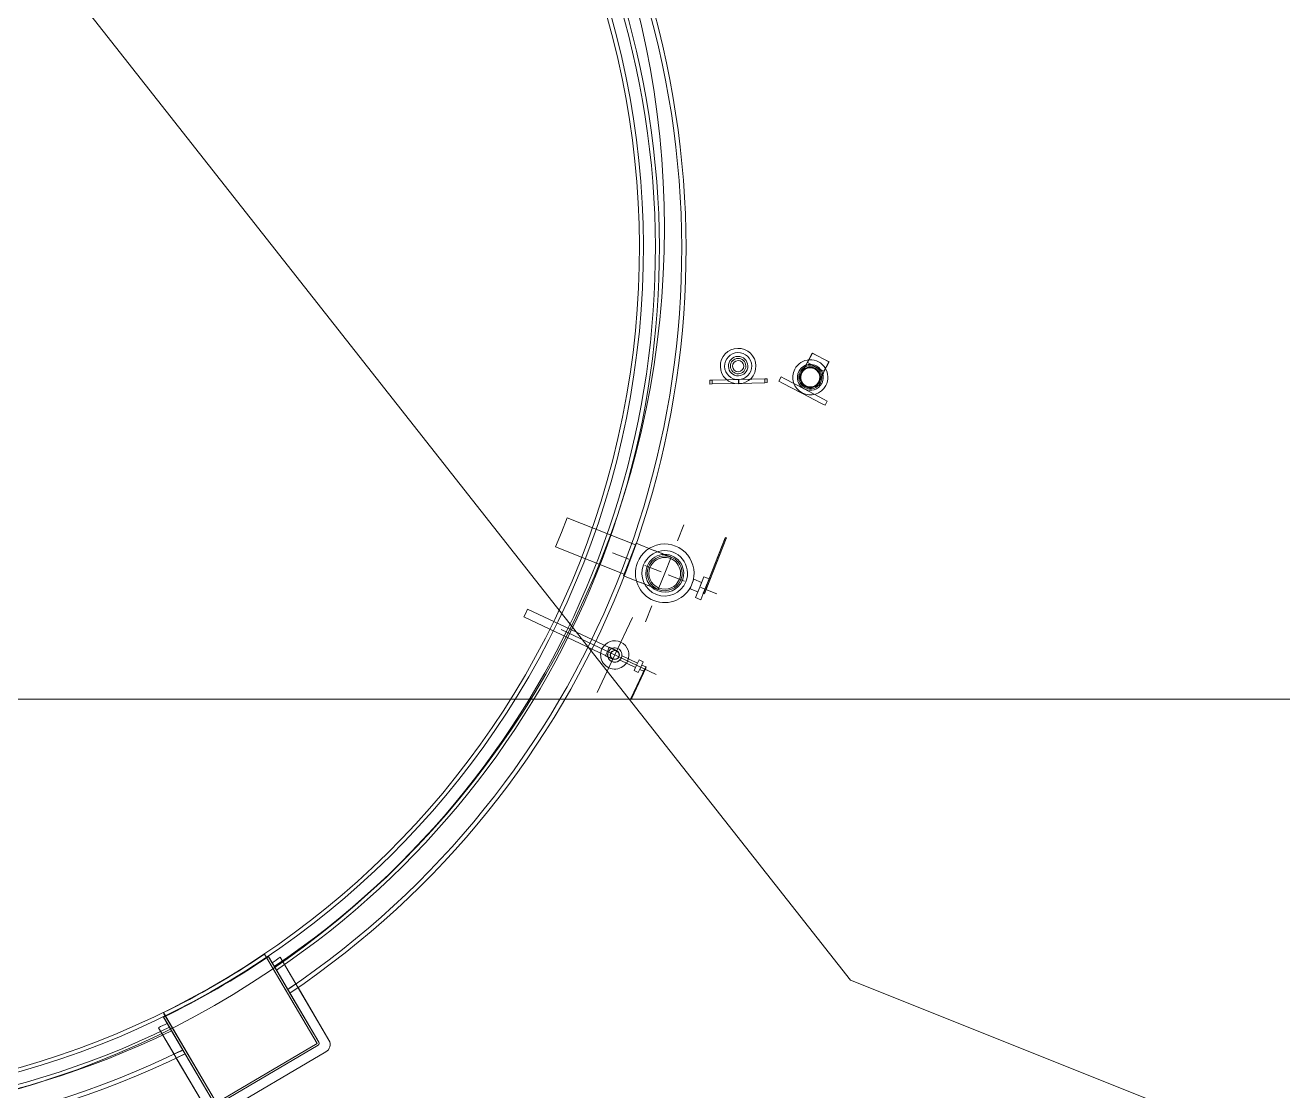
# Model space of a CAD drawing. Header units: metres. Extents: x -207 to 292, y -187 to 169.
# Drawn here: x -72.85 to -65.63, y 16.67 to 22.79 of the extents above; entities that cross this region are included whole.
import ezdxf

# ---------------------------------------------------------------- set-up
doc = ezdxf.new("R2010")
doc.units = ezdxf.units.M
doc.linetypes.add('Dash', pattern=[0.006, 0.003, -0.003])
for name, color, linetype, lineweight in [('C-TOPO-MAJR', 7, 'Continuous', 35), ('EQUIPOS PIS', 7, 'Continuous', 9), ('grilla', 7, 'Continuous', 9), ('P-SANR-FIXT', 7, 'Continuous', 9), ('P-SANR-FIXT-HDLN', 7, 'Dash', 9)]:
    doc.layers.add(name, color=color, linetype=linetype, lineweight=lineweight)
doc.layers.add('PR10-ARQ-PL-001-Emplazamiento-C-1_dwg', color=7, linetype='Continuous', lineweight=9, true_color=0x767676)

# ---------------------------------------------------------------- blocks, each defined once
blk = doc.blocks.new('M_Tuberia Alimentación-01 - M_Tuberia Alimentación-01-2165010-PLANTA EMPLAZAMIENTO ACTUALIZADO')
at = {"layer": 'P-SANR-FIXT'}
for p, q in [((0.2154, 0.1), (0.1059, 0.1)), ((0.2154, 0), (0.2154, 0.1)), ((0.6388, 0.09), (0.2154, 0.09)), ((0.2154, 0), (0.2154, 0.09)), ((0.6388, 0.09), (0.6388, 0)), ((-0.2485, 0.025), (-0.2551, 0.025)), ((-0.2551, 0.025), (-0.2551, -0.0118)), ((-0.2551, 0.0196), (-0.2551, -0.2959)), ((-0.2485, 0.0196), (-0.2551, 0.0196)), ((-0.2162, 0.0647), (-0.2485, 0.0647)), ((-0.2485, 0), (-0.2485, 0.0647)), ((-0.2485, -0.0118), (-0.2485, 0.025)), ((-0.2485, -0.2959), (-0.2485, 0.0196)), ((-0.2485, -0.0647), (-0.2485, 0)), ((-0.2162, 0.0647), (-0.2162, 0)), ((-0.1681, 0.0296), (-0.2162, 0.0296)), ((-0.2162, 0), (-0.2162, 0.0296)), ((-0.2162, 0), (-0.2162, -0.0647)), ((-0.2162, -0.0296), (-0.2162, 0)), ((-0.1681, 0.0296), (-0.1681, 0)), ((-0.1681, 0), (-0.1681, -0.0296)), ((0.2154, -0.1), (0.2154, 0)), ((0.2154, -0.09), (0.2154, 0)), ((0.6388, 0), (0.6388, -0.09)), ((-0.2551, -0.3169), (-0.2551, -0.0118)), ((-0.2485, -0.0118), (-0.2551, -0.0118)), ((-0.2485, -0.0118), (-0.2485, -0.3169)), ((-0.2485, -0.0647), (-0.2162, -0.0647)), ((-0.2162, -0.0296), (-0.1681, -0.0296)), ((0.1059, -0.1), (0.2154, -0.1)), ((0.2154, -0.09), (0.6388, -0.09)), ((-0.2551, -0.2959), (-0.2551, -0.3201)), ((-0.2551, -0.3169), (-0.2485, -0.3169)), ((-0.2551, -0.3201), (-0.2485, -0.3201)), ((-0.2485, -0.3201), (-0.2485, -0.2959))]:
    blk.add_line(p, q, dxfattribs=at)
at = {"layer": 'P-SANR-FIXT', "flags": 128}
for points in [[(0.1059, 0.1), (0.1017, 0.1), (0.0974, 0.1), (0.0932, 0.1), (0.089, 0.1), (0.0849, 0.1), (0.0807, 0.1), (0.0766, 0.1), (0.0726, 0.1), (0.0686, 0.1), (0.0647, 0.1), (0.0608, 0.1), (0.057, 0.1), (0.0533, 0.1), (0.0496, 0.1), (0.0461, 0.1), (0.0427, 0.1), (0.0393, 0.1), (0.0361, 0.1), (0.0329, 0.1), (0.0299, 0.1), (0.027, 0.1), (0.0243, 0.1), (0.0216, 0.1), (0.0191, 0.1), (0.0168, 0.1), (0.0146, 0.1), (0.0125, 0.1), (0.0106, 0.1), (0.0088, 0.1), (0.0072, 0.1), (0.0057, 0.1), (0.0044, 0.1), (0.0033, 0.1), (0.0023, 0.1), (0.0015, 0.1), (0.0009, 0.1), (0.0004, 0.1), (0.0001, 0.1), (0, 0.1)], [(0, -0.1), (0.0001, -0.1), (0.0003, -0.1), (0.0008, -0.1), (0.0014, -0.1), (0.0021, -0.1), (0.003, -0.1), (0.0041, -0.1), (0.0054, -0.1), (0.0068, -0.1), (0.0084, -0.1), (0.0101, -0.1), (0.012, -0.1), (0.014, -0.1), (0.0162, -0.1), (0.0185, -0.1), (0.021, -0.1), (0.0236, -0.1), (0.0263, -0.1), (0.0291, -0.1), (0.0321, -0.1), (0.0352, -0.1), (0.0384, -0.1), (0.0417, -0.1), (0.0452, -0.1), (0.0487, -0.1), (0.0523, -0.1), (0.056, -0.1), (0.0598, -0.1), (0.0636, -0.1), (0.0675, -0.1), (0.0715, -0.1), (0.0755, -0.1), (0.0796, -0.1), (0.0837, -0.1), (0.0879, -0.1), (0.0921, -0.1), (0.0963, -0.1), (0.1005, -0.1), (0.1047, -0.1), (0.1059, -0.1)]]:
    blk.add_lwpolyline(points, dxfattribs=at)
at = {"layer": 'P-SANR-FIXT'}
for radius, start, end in [(0.1685, 360, 180), (0.1685, 360, 180), (0.1685, 360, 180), (0.1685, 360, 180), (0.1685, 360, 180), (0.1685, 360, 180), (0.1308, 0, 180), (0.1308, 360, 180), (0.1308, 360, 180), (0.1308, 360, 180), (0.109, 360, 180), (0.109, 360, 180), (0.109, 360, 180), (0.109, 360, 180), (0.1, 0, 180), (0.091, 0, 180), (0.091, 0, 180), (0.091, 0, 180), (0.091, 0, 180), (0.1685, 180, 360), (0.1685, 180, 360), (0.1685, 180, 360), (0.1685, 180, 360), (0.1685, 180, 360), (0.1685, 180, 360), (0.1308, 180, 0), (0.1308, 180, 360), (0.1308, 180, 360), (0.1308, 180, 360), (0.109, 180, 360), (0.109, 180, 360), (0.109, 180, 360), (0.109, 180, 360), (0.091, 180, 0), (0.091, 180, 0), (0.091, 180, 0), (0.091, 180, 0), (0.1, 180, 360)]:
    blk.add_arc((0, 0), radius, start, end, dxfattribs=at)
at = {"layer": 'P-SANR-FIXT-HDLN'}
for p, q in [((0, 0), (0, 0.301)), ((-0.3222, 0), (0, 0)), ((0.3222, 0), (0, 0)), ((0, 0), (0, -0.301))]:
    blk.add_line(p, q, dxfattribs=at)
blk = doc.blocks.new('M_Tuberia Alimentación-03 - M_Tuberia Alimentación-03-2175268-PLANTA EMPLAZAMIENTO ACTUALIZADO')
at = {"layer": 'P-SANR-FIXT'}
for p, q in [((-0.165, 0.099), (-0.165, 0.0775)), ((-0.1519, 0.099), (-0.165, 0.099)), ((-0.165, 0.0775), (-0.1519, 0.0775)), ((0, 0.099), (-0.1519, 0.099)), ((-0.1519, 0.099), (-0.0016, 0.099)), ((-0.1519, 0.099), (-0.1519, 0.0775)), ((-0.1519, 0.099), (-0.1519, 0.0775)), ((-0.0016, 0.0775), (-0.1519, 0.0775)), ((-0.1519, 0.0775), (0, 0.0775)), ((-0.0016, 0.099), (0.1519, 0.099)), ((-0.0016, 0.099), (-0.0016, 0.0775)), ((0.1519, 0.0775), (-0.0016, 0.0775)), ((0.1519, 0.099), (0, 0.099)), ((0, 0.099), (0, 0.0775)), ((0, 0.0775), (0.1519, 0.0775)), ((0.165, 0.099), (0.1519, 0.099)), ((0.165, 0.099), (0.1519, 0.099)), ((0.1519, 0.0775), (0.1519, 0.099)), ((0.1519, 0.099), (0.1519, 0.0775)), ((0.1519, 0.0775), (0.165, 0.0775)), ((0.1519, 0.0775), (0.165, 0.0775)), ((0.165, 0.0775), (0.165, 0.099))]:
    blk.add_line(p, q, dxfattribs=at)
for radius, start, end in [(0.1021, 360, 180), (0.1021, 0, 180), (0.1021, 360, 180), (0.1021, 0, 180), (0.0778, 0, 180), (0.0778, 0, 180), (0.0778, 0, 180), (0.0778, 0, 180), (0.1021, 180, 360), (0.1021, 180, 0), (0.1021, 180, 360), (0.1021, 180, 0), (0.0778, 180, 0), (0.0778, 180, 0), (0.0778, 180, 0), (0.0778, 180, 0), (0.0558, 0, 180), (0.0558, 0, 180), (0.0558, 0, 180), (0.0558, 0, 180), (0.0558, 0, 180), (0.0558, 0, 180), (0.0558, 180, 0), (0.0558, 180, 0), (0.0558, 180, 0), (0.0558, 180, 0), (0.0558, 180, 0), (0.0558, 180, 0), (0.0442, 0, 180), (0.0442, 0, 180), (0.0442, 180, 0), (0.0442, 180, 0), (0.0322, 0, 180), (0.0322, 0, 180), (0.0322, 180, 0), (0.0322, 180, 0)]:
    blk.add_arc((0, 0), radius, start, end, dxfattribs=at)
blk = doc.blocks.new('M_Tuberia Alimentación-04 - M_Tuberia Alimentación-04-2210594-PLANTA EMPLAZAMIENTO ACTUALIZADO')
at = {"layer": 'P-SANR-FIXT'}
for p, q in [((-0.1497, 0.1028), (-0.1497, 0.0754)), ((-0.1261, 0.1028), (-0.1497, 0.1028)), ((-0.1497, 0.0754), (-0.1261, 0.0754)), ((0, 0.1028), (-0.1261, 0.1028)), ((-0.1261, 0.1028), (0, 0.1028)), ((0, 0.0754), (-0.1261, 0.0754)), ((-0.1261, 0.0754), (0, 0.0754)), ((0.1261, 0.1028), (0, 0.1028)), ((0, 0.1028), (0.1261, 0.1028)), ((0.1261, 0.0754), (0, 0.0754)), ((0, 0.0754), (0.1261, 0.0754)), ((0.1497, 0.1028), (0.1261, 0.1028)), ((0.1261, 0.0754), (0.1497, 0.0754)), ((0.1497, 0.0754), (0.1497, 0.1028)), ((-0.055, -0.06), (-0.055, -0.1286)), ((-0.053, -0.0682), (-0.053, -0.1286)), ((-0.053, -0.0682), (0.053, -0.0682)), ((-0.053, -0.0682), (0.053, -0.0682)), ((0.053, -0.1286), (0.053, -0.0682)), ((0.055, -0.1286), (0.055, -0.06)), ((-0.055, -0.1286), (0.055, -0.1286)), ((-0.055, -0.1286), (0.055, -0.1286)), ((0.053, -0.1286), (-0.053, -0.1286)), ((0.053, -0.1286), (-0.053, -0.1286))]:
    blk.add_line(p, q, dxfattribs=at)
at = {"layer": 'P-SANR-FIXT', "flags": 128}
for points in [[(-0.055, 0), (-0.055, 0), (-0.055, -0.0002), (-0.055, -0.0004), (-0.055, -0.0008), (-0.055, -0.0012), (-0.055, -0.0017), (-0.055, -0.0023), (-0.055, -0.003), (-0.055, -0.0038), (-0.055, -0.0047), (-0.055, -0.0057), (-0.055, -0.0068), (-0.055, -0.0079), (-0.055, -0.0092), (-0.055, -0.0105), (-0.055, -0.0119), (-0.055, -0.0133), (-0.055, -0.0149), (-0.055, -0.0165), (-0.055, -0.0182), (-0.055, -0.02), (-0.055, -0.0218), (-0.055, -0.0237), (-0.055, -0.0256), (-0.055, -0.0276), (-0.055, -0.0296), (-0.055, -0.0317), (-0.055, -0.0339), (-0.055, -0.036), (-0.055, -0.0383), (-0.055, -0.0405), (-0.055, -0.0428), (-0.055, -0.0451), (-0.055, -0.0474), (-0.055, -0.0498), (-0.055, -0.0522), (-0.055, -0.0546), (-0.055, -0.057), (-0.055, -0.0594), (-0.055, -0.06)], [(0.055, -0.06), (0.055, -0.0576), (0.055, -0.0552), (0.055, -0.0528), (0.055, -0.0504), (0.055, -0.0481), (0.055, -0.0457), (0.055, -0.0434), (0.055, -0.0411), (0.055, -0.0389), (0.055, -0.0366), (0.055, -0.0344), (0.055, -0.0323), (0.055, -0.0302), (0.055, -0.0281), (0.055, -0.0261), (0.055, -0.0242), (0.055, -0.0223), (0.055, -0.0204), (0.055, -0.0187), (0.055, -0.017), (0.055, -0.0153), (0.055, -0.0138), (0.055, -0.0123), (0.055, -0.0108), (0.055, -0.0095), (0.055, -0.0083), (0.055, -0.0071), (0.055, -0.006), (0.055, -0.005), (0.055, -0.0041), (0.055, -0.0033), (0.055, -0.0025), (0.055, -0.0019), (0.055, -0.0013), (0.055, -0.0009), (0.055, -0.0005), (0.055, -0.0002), (0.055, -0.0001), (0.055, 0)]]:
    blk.add_lwpolyline(points, dxfattribs=at)
at = {"layer": 'P-SANR-FIXT'}
for radius, start, end in [(0.1011, 360, 180), (0.1011, 0, 180), (0.1011, 0, 180), (0.1011, 0, 180), (0.0743, 0, 180), (0.0743, 0, 180), (0.1011, 180, 360), (0.1011, 180, 0), (0.1011, 180, 0), (0.1011, 180, 0), (0.0743, 180, 0), (0.0743, 180, 0), (0.0665, 360, 180), (0.0665, 0, 180), (0.0665, 180, 360), (0.0665, 180, 0), (0.0597, 0, 180), (0.0597, 0, 180), (0.0597, 180, 0), (0.0597, 180, 0), (0.0572, 360, 180), (0.0572, 0, 180), (0.0572, 180, 360), (0.0572, 180, 0), (0.055, 0, 180), (0.055, 180, 360), (0.0547, 360, 180), (0.0547, 0, 180), (0.0547, 180, 360), (0.0547, 180, 0)]:
    blk.add_arc((0, 0), radius, start, end, dxfattribs=at)
blk = doc.blocks.new('M_Tuberia Alimentación-02 - M_Tuberia Alimentación-02-2155587-PLANTA EMPLAZAMIENTO ACTUALIZADO')
at = {"layer": 'P-SANR-FIXT'}
for p, q in [((0, 0), (0, 0.239)), ((-0.1897, 0.1905), (-0.1934, 0.1905)), ((-0.1934, 0.1905), (-0.1934, 0.186)), ((-0.1934, 0.1905), (-0.1934, 0.1828)), ((-0.1934, 0), (-0.1934, 0.186)), ((-0.1934, 0.1828), (-0.1934, -0.0065)), ((-0.1934, 0.1828), (-0.1897, 0.1828)), ((-0.1897, 0.1828), (-0.1897, 0.1905)), ((-0.1897, 0.186), (-0.1897, 0.1905)), ((-0.1897, 0.186), (-0.1897, 0)), ((-0.1897, -0.0065), (-0.1897, 0.1828)), ((-0.1934, 0), (-0.1934, -0.0139)), ((-0.1934, 0), (-0.1897, 0)), ((-0.165, 0.0139), (-0.1897, 0.0139)), ((-0.1897, 0.0139), (-0.1897, 0)), ((-0.1897, -0.0139), (-0.1897, 0)), ((-0.1897, 0), (-0.1897, -0.0139)), ((-0.1384, 0.0338), (-0.165, 0.0338)), ((-0.165, 0), (-0.165, 0.0338)), ((-0.165, 0), (-0.165, 0.0139)), ((-0.165, -0.0139), (-0.165, 0)), ((-0.165, -0.0338), (-0.165, 0)), ((-0.1384, 0), (-0.1384, 0.0338)), ((-0.0411, 0.0139), (-0.1384, 0.0139)), ((-0.1384, 0), (-0.1384, 0.0139)), ((-0.1384, -0.0338), (-0.1384, 0)), ((-0.1384, -0.0139), (-0.1384, 0)), ((-0.0411, 0), (-0.0411, 0.0139)), ((-0.0411, -0.0139), (-0.0411, 0)), ((0.0474, 0.0264), (0.0421, 0.0264)), ((0.0474, 0), (0.0474, 0.0264)), ((0.5661, 0.025), (0.0474, 0.025)), ((0.0474, 0), (0.0474, 0.025)), ((0.0474, -0.0264), (0.0474, 0)), ((0.5661, 0), (0.5661, 0.025)), ((-0.2622, 0), (0.3415, 0)), ((-0.1934, -0.0065), (-0.1897, -0.0065)), ((-0.1934, -0.0139), (-0.1897, -0.0139)), ((-0.1897, -0.0139), (-0.165, -0.0139)), ((-0.165, -0.0338), (-0.1384, -0.0338)), ((-0.1384, -0.0139), (-0.0411, -0.0139)), ((0, 0), (0, -0.239)), ((0.0421, -0.0264), (0.0474, -0.0264)), ((0.0474, -0.025), (0.0474, 0)), ((0.0474, -0.025), (0.5661, -0.025)), ((0.5661, -0.025), (0.5661, 0))]:
    blk.add_line(p, q, dxfattribs=at)
at = {"layer": 'P-SANR-FIXT', "flags": 128}
for points in [[(0.0421, 0.0264), (0.0405, 0.0264), (0.0388, 0.0264), (0.0371, 0.0264), (0.0354, 0.0264), (0.0338, 0.0264), (0.0321, 0.0264), (0.0305, 0.0264), (0.0289, 0.0264), (0.0273, 0.0264), (0.0257, 0.0264), (0.0242, 0.0264), (0.0227, 0.0264), (0.0212, 0.0264), (0.0198, 0.0264), (0.0183, 0.0264), (0.017, 0.0264), (0.0156, 0.0264), (0.0144, 0.0264), (0.0131, 0.0264), (0.0119, 0.0264), (0.0108, 0.0264), (0.0097, 0.0264), (0.0086, 0.0264), (0.0076, 0.0264), (0.0067, 0.0264), (0.0058, 0.0264), (0.005, 0.0264), (0.0042, 0.0264), (0.0035, 0.0264), (0.0029, 0.0264), (0.0023, 0.0264), (0.0018, 0.0264), (0.0013, 0.0264), (0.0009, 0.0264), (0.0006, 0.0264), (0.0004, 0.0264), (0.0002, 0.0264), (0.0001, 0.0264), (0, 0.0264)], [(0, -0.0264), (0, -0.0264), (0.0001, -0.0264), (0.0003, -0.0264), (0.0005, -0.0264), (0.0008, -0.0264), (0.0012, -0.0264), (0.0016, -0.0264), (0.0021, -0.0264), (0.0027, -0.0264), (0.0033, -0.0264), (0.004, -0.0264), (0.0048, -0.0264), (0.0056, -0.0264), (0.0064, -0.0264), (0.0074, -0.0264), (0.0083, -0.0264), (0.0094, -0.0264), (0.0105, -0.0264), (0.0116, -0.0264), (0.0128, -0.0264), (0.014, -0.0264), (0.0153, -0.0264), (0.0166, -0.0264), (0.018, -0.0264), (0.0194, -0.0264), (0.0208, -0.0264), (0.0223, -0.0264), (0.0238, -0.0264), (0.0253, -0.0264), (0.0269, -0.0264), (0.0285, -0.0264), (0.0301, -0.0264), (0.0317, -0.0264), (0.0333, -0.0264), (0.035, -0.0264), (0.0366, -0.0264), (0.0383, -0.0264), (0.04, -0.0264), (0.0417, -0.0264), (0.0421, -0.0264)]]:
    blk.add_lwpolyline(points, dxfattribs=at)
at = {"layer": 'P-SANR-FIXT'}
for radius, start, end in [(0.0814, 360, 180), (0.0814, 360, 180), (0.0814, 360, 180), (0.0814, 360, 180), (0.0814, 180, 360), (0.0814, 180, 360), (0.0814, 180, 360), (0.0814, 180, 360), (0.0411, 0, 180), (0.0411, 360, 180), (0.0411, 360, 180), (0.0411, 360, 180), (0.0411, 360, 180), (0.0411, 360, 180), (0.0411, 180, 0), (0.0411, 180, 360), (0.0411, 180, 360), (0.0411, 180, 360), (0.0411, 180, 360), (0.0411, 180, 360), (0.0264, 0, 180), (0.0264, 180, 0), (0.025, 0, 180), (0.025, 360, 180), (0.025, 180, 0), (0.025, 180, 360)]:
    blk.add_arc((0, 0), radius, start, end, dxfattribs=at)
blk = doc.blocks.new('M_Estanque-Terraza - M_Estanque-Terraza-2331352-PLANTA EMPLAZAMIENTO ACTUALIZADO')
at = {"layer": 'P-SANR-FIXT'}
for p, q in [((-4.0404, -2.8596), (-4.4657, -3.2219)), ((-4.4657, -3.2219), (-4.0404, -2.8596)), ((-4.0404, -2.8596), (-4.4657, -3.2219)), ((-4.4657, -3.2219), (-4.0404, -2.8596)), ((-4.4151, -3.2529), (-3.9756, -2.8785)), ((-3.9504, -2.8728), (-4.4073, -3.2621)), ((-4.4073, -3.2621), (-3.9671, -2.887)), ((-4.0404, -2.8596), (-4.1754, -2.9746)), ((-4.1754, -2.9746), (-4.0404, -2.8596)), ((-3.9742, -2.8773), (-4.1423, -3.0205)), ((-4.4151, -3.2529), (-4.0075, -2.9056)), ((-4.0075, -2.9056), (-4.4151, -3.2529)), ((-4.4151, -3.2529), (-4.0075, -2.9056)), ((-4.0075, -2.9056), (-4.4151, -3.2529)), ((-4.0443, -2.9371), (-4.1614, -3.0368)), ((-4.1423, -3.0205), (-4.0075, -2.9056)), ((-4.0075, -2.9056), (-4.1423, -3.0205)), ((-4.1423, -3.0205), (-4.027, -2.9223)), ((-4.1945, -2.9909), (-4.4657, -3.2219)), ((-4.4657, -3.2219), (-4.1945, -2.9909)), ((-4.1614, -3.0368), (-4.4151, -3.2529)), ((-4.1614, -3.0368), (-4.4151, -3.2529)), ((-4.4151, -3.2529), (-4.1614, -3.0368)), ((-4.4714, -3.2924), (-4.0119, -3.8318)), ((-4.0119, -3.8318), (-4.4714, -3.2924)), ((-4.4714, -3.2924), (-4.0119, -3.8318)), ((-4.0119, -3.8318), (-4.4714, -3.2924)), ((-4.4714, -3.2924), (-4.0119, -3.8318)), ((-4.0119, -3.8318), (-4.4714, -3.2924)), ((-3.9809, -3.7812), (-4.4165, -3.2698)), ((-4.4165, -3.2698), (-3.9809, -3.7812)), ((-3.9809, -3.7812), (-4.4165, -3.2698)), ((-4.4165, -3.2698), (-3.9809, -3.7812)), ((-4.4165, -3.2698), (-3.9809, -3.7812)), ((-3.9809, -3.7812), (-4.4165, -3.2698)), ((-4.4165, -3.2698), (-3.9809, -3.7812)), ((-3.9809, -3.7812), (-4.4165, -3.2698)), ((-3.9718, -3.7734), (-4.4073, -3.2621)), ((-4.4073, -3.2621), (-3.9718, -3.7734)), ((-3.9718, -3.7734), (-3.5189, -3.3876)), ((-3.5358, -3.402), (-3.9718, -3.7734)), ((-3.5287, -3.4117), (-3.964, -3.7825)), ((-3.5605, -3.4388), (-3.964, -3.7825)), ((-3.964, -3.7825), (-3.5605, -3.4388)), ((-3.5605, -3.4388), (-3.964, -3.7825)), ((-3.964, -3.7825), (-3.5605, -3.4388)), ((-3.6952, -3.5536), (-3.5275, -3.4107)), ((-3.6952, -3.5536), (-3.5605, -3.4388)), ((-3.5605, -3.4388), (-3.6952, -3.5536)), ((-3.58, -3.4554), (-3.6952, -3.5536)), ((-3.9414, -3.8374), (-3.521, -3.4792)), ((-3.521, -3.4792), (-3.9414, -3.8374)), ((-3.9414, -3.8374), (-3.521, -3.4792)), ((-3.521, -3.4792), (-3.9414, -3.8374)), ((-3.7143, -3.5698), (-3.5973, -3.4702)), ((-3.6558, -3.5941), (-3.521, -3.4792)), ((-3.521, -3.4792), (-3.6558, -3.5941)), ((-3.964, -3.7825), (-3.7143, -3.5698)), ((-3.7143, -3.5698), (-3.964, -3.7825)), ((-3.964, -3.7825), (-3.7143, -3.5698)), ((-3.9414, -3.8374), (-3.6749, -3.6103)), ((-3.6749, -3.6103), (-3.9414, -3.8374))]:
    blk.add_line(p, q, dxfattribs=at)
at = {"layer": 'P-SANR-FIXT', "flags": 128}
for points in [[(-3.9756, -2.8785), (-3.9832, -2.885), (-3.9909, -2.8915), (-3.9985, -2.898), (-4.0061, -2.9045), (-4.0138, -2.911), (-4.0214, -2.9175), (-4.029, -2.924), (-4.0367, -2.9305), (-4.0443, -2.9371)], [(-4.027, -2.9223), (-4.0217, -2.9178), (-4.0164, -2.9133), (-4.0111, -2.9088), (-4.0058, -2.9043), (-4.0006, -2.8998), (-3.9953, -2.8953), (-3.99, -2.8908), (-3.9847, -2.8863), (-3.9794, -2.8818), (-3.9742, -2.8773)], [(-3.9671, -2.887), (-3.9615, -2.8823), (-3.9559, -2.8775), (-3.9504, -2.8728)], [(-3.5189, -3.3876), (-3.5245, -3.3924), (-3.5302, -3.3972), (-3.5358, -3.402)], [(-3.5973, -3.4702), (-3.5897, -3.4637), (-3.5821, -3.4572), (-3.5744, -3.4507), (-3.5668, -3.4442), (-3.5592, -3.4377), (-3.5516, -3.4312), (-3.5439, -3.4247), (-3.5363, -3.4182), (-3.5287, -3.4117)], [(-3.5275, -3.4107), (-3.5327, -3.4152), (-3.538, -3.4196), (-3.5432, -3.4241), (-3.5485, -3.4286), (-3.5537, -3.433), (-3.559, -3.4375), (-3.5642, -3.442), (-3.5695, -3.4465), (-3.5747, -3.4509), (-3.58, -3.4554)]]:
    blk.add_lwpolyline(points, dxfattribs=at)
at = {"layer": 'P-SANR-FIXT'}
for centre, radius, start, end in [((0, 0), 5.1516, 180, 216.12017), ((0, 0), 5.1516, 180, 216.12017), ((0, 0), 5.1266, 180, 216.09913), ((0, 0), 5.1266, 180, 216.09913), ((0, 0), 4.9983, 180, 215.98778), ((0, 0), 4.9755, 180, 215.96746), ((0, 0), 4.9059, 180, 0), ((0, 0), 4.8832, 180, 0), ((0, 0), 5.1516, 223.86377, 0), ((0, 0), 5.1516, 223.86377, 0), ((0, 0), 5.1266, 223.88055, 0), ((0, 0), 5.1266, 223.88055, 0), ((0, 0), 4.9983, 223.96935, 0), ((0, 0), 4.9755, 223.98556, 360), ((0, 0), 4.95, 215.28927, 215.9444), ((0, 0), 4.95, 215.28927, 215.9444), ((0, 0), 4.95, 215.28927, 215.9444), ((0, 0), 4.95, 215.28927, 215.9444), ((0, 0), 4.95, 215.28927, 215.9444), ((0, 0), 4.95, 215.28927, 215.9444), ((0, 0), 4.9083, 215.90623, 224.03439), ((0.0349, 0.0262), 4.95, 215.91272, 216.05203), ((0, 0), 4.8845, 216.02534, 223.91096), ((0, 0), 5.1516, 215.49085, 216.12017), ((0, 0), 5.1516, 215.49085, 216.12017), ((0, 0), 5.1266, 215.46672, 216.09913), ((0, 0), 5.1266, 215.46672, 216.09913), ((0, 0), 4.95, 224.00395, 224.65829), ((0, 0), 4.95, 224.00395, 224.65829), ((0, 0), 4.95, 224.00395, 224.65829), ((0, 0), 4.95, 224.00395, 224.65829), ((0, 0), 4.95, 224.00395, 224.65829), ((0, 0), 4.95, 224.00395, 224.65829), ((0.0349, 0.0262), 4.95, 223.83314, 223.97229), ((0, 0), 5.1516, 223.86377, 224.49239), ((0, 0), 5.1516, 223.86377, 224.49239), ((0, 0), 5.1266, 223.88055, 224.51225), ((0, 0), 5.1266, 223.88055, 224.51225), ((-3.9718, -3.7734), 0.012, 220.42672, 310.42672), ((-3.9718, -3.7734), 0.012, 220.42672, 310.42672), ((-3.9718, -3.7734), 0.012, 220.42672, 310.42672), ((-3.9718, -3.7734), 0.012, 220.42672, 310.42672), ((-3.9718, -3.7734), 0.012, 220.42672, 310.42672), ((-3.9718, -3.7734), 0.012, 220.42672, 310.42672), ((-3.9718, -3.7734), 0.012, 220.42672, 310.42672), ((-3.9718, -3.7734), 0.012, 220.42672, 310.42672), ((-3.9738, -3.7993), 0.05, 220.42672, 310.42672), ((-3.9738, -3.7993), 0.05, 220.42672, 310.42672), ((-3.9738, -3.7993), 0.05, 220.42672, 310.42672), ((-3.9738, -3.7993), 0.05, 220.42672, 310.42672), ((-3.9738, -3.7993), 0.05, 220.42672, 310.42672), ((-3.9738, -3.7993), 0.05, 220.42672, 310.42672)]:
    blk.add_arc(centre, radius, start, end, dxfattribs=at)
for centre, major_axis, ratio, start_param, end_param in [((0.0007, 0.0005), (-2.9551, 3.9444), 0.99567, 1.554548, 1.55699), ((0.0014, 0.0012), (-2.9556, 3.9452), 0.995671, 1.693392, 1.695831)]:
    blk.add_ellipse(centre, major_axis=major_axis, ratio=ratio, start_param=start_param, end_param=end_param, dxfattribs=at)
blk = doc.blocks.new('YADRAN_LASQUEMAS_ARQ_MO_002_TERRAZAS_rvt-1-PLANTA EMPLAZAMIENTO ACTUALIZADO')
at = {"layer": 'P-SANR-FIXT', "lineweight": 9}
for name, p, rotation in [('M_Estanque-Terraza - M_Estanque-Terraza-2331352-PLANTA EMPLAZAMIENTO ACTUALIZADO', (-74.2068, 21.5044), 80.0659520337387), ('M_Tuberia Alimentación-03 - M_Tuberia Alimentación-03-2175268-PLANTA EMPLAZAMIENTO ACTUALIZADO', (-68.7557, 20.8323), 181.4099999999995), ('M_Tuberia Alimentación-04 - M_Tuberia Alimentación-04-2210594-PLANTA EMPLAZAMIENTO ACTUALIZADO', (-68.3412, 20.7677), 152.4100000000003), ('M_Tuberia Alimentación-01 - M_Tuberia Alimentación-01-2165010-PLANTA EMPLAZAMIENTO ACTUALIZADO', (-69.1776, 19.6419), 158.4100000000001), ('M_Tuberia Alimentación-02 - M_Tuberia Alimentación-02-2155587-PLANTA EMPLAZAMIENTO ACTUALIZADO', (-69.4644, 19.1726), 154.7808760943413)]:
    blk.add_blockref(name, p, dxfattribs=dict(at, rotation=rotation))
blk = doc.blocks.new('PR10-ARQ-PL-001-Emplazamiento-C-1_dwg-674643-PLANTA EMPLAZAMIENTO ACTUALIZADO')
at = {"layer": 'C-TOPO-MAJR', "color": 1, "lineweight": 9, "true_color": 0xff0000, "flags": 128}
blk.add_lwpolyline([(-48.6437, 9.5239), (-68.1109, 17.305), (-72.7661, 23.2179), (-72.2389, 24.4263), (-71.53, 25.4716), (-70.9872, 26.0677), (-72.6684, 26.6011), (-73.895, 27.0698)], dxfattribs=at)
at = {"layer": 'EQUIPOS PIS'}
blk.add_circle((-74.3263, 21.6248), 5.1472, dxfattribs=at)
at = {"layer": 'grilla'}
blk.add_line((-207.1819, 18.918), (-16.5103, 18.918), dxfattribs=at)

msp = doc.modelspace()

# ---------------------------------------------------------------- linework, layer by layer
at = {"layer": 'C-TOPO-MAJR', "color": 1, "lineweight": 9, "true_color": 0xff0000, "flags": 128}
msp.add_lwpolyline([(-77.3129, 28.5549), (-77.0852, 28.4537), (-76.589, 28.233), (-76.1204, 28.0246), (-75.8829, 27.919), (-75.6736, 27.81), (-75.2407, 27.5846), (-74.8024, 27.3565), (-73.895, 27.0698), (-72.6684, 26.6011), (-70.9872, 26.0677), (-71.53, 25.4716), (-72.2389, 24.4263), (-72.7661, 23.2179), (-68.1109, 17.305), (-48.6437, 9.5239)], dxfattribs=at)

# ---------------------------------------------------------------- block references
at = {"lineweight": 5}
msp.add_blockref('YADRAN_LASQUEMAS_ARQ_MO_002_TERRAZAS_rvt-1-PLANTA EMPLAZAMIENTO ACTUALIZADO', (0, 0), dxfattribs=at)
at = {"layer": 'PR10-ARQ-PL-001-Emplazamiento-C-1_dwg', "color": 7}
msp.add_blockref('PR10-ARQ-PL-001-Emplazamiento-C-1_dwg-674643-PLANTA EMPLAZAMIENTO ACTUALIZADO', (0, 0), dxfattribs=at)

doc.saveas('drawing.dxf')
